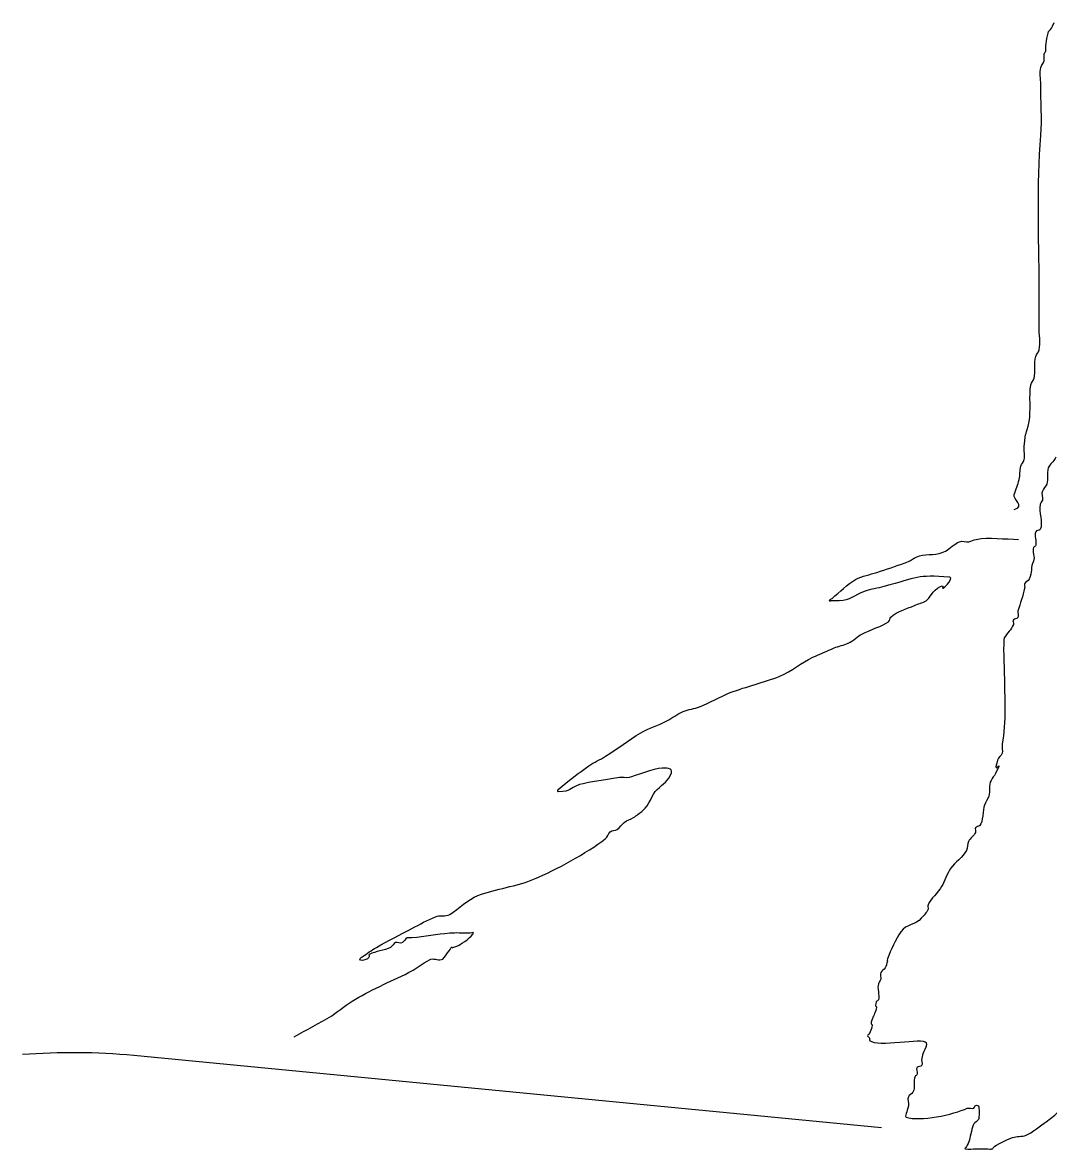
# Model space of a CAD drawing. Header units: inches. Extents: x 0 to 16.7, y 0 to 3.5.
# Drawn here: x 14.412 to 14.968, y 1.903 to 2.514 of the extents above; entities that cross this region are included whole.
import ezdxf

# ---------------------------------------------------------------- set-up
doc = ezdxf.new("R2010")
doc.units = ezdxf.units.IN
doc.layers.add('cut_paths', color=7, linetype='CONTINUOUS')

msp = doc.modelspace()

# ---------------------------------------------------------------- linework, layer by layer
at = {"layer": 'cut_paths', "color": 2}
for points in [[(14.961816, 2.3496), (14.961816, 2.371175)], [(14.853539, 2.201378), (14.849739, 2.201378)], [(14.876488, 1.916274), (14.471864, 1.955349)]]:
    msp.add_lwpolyline(points, dxfattribs=at)
msp.add_lwpolyline([(14.411644, 1.955898)], close=True, dxfattribs=at)
for points in [[(14.966303, 2.50692), (14.967403, 2.511791), (14.967403, 2.507852), (14.969903, 2.514112)], [(14.965408, 2.501526), (14.96571, 2.503324), (14.965908, 2.50514), (14.966303, 2.50692)], [(14.964512, 2.497031), (14.964626, 2.497692), (14.965283, 2.498172), (14.965408, 2.498829)], [(14.965408, 2.498829), (14.965585, 2.499711), (14.965408, 2.500627), (14.965408, 2.501526)], [(14.962712, 2.489839), (14.963076, 2.491128), (14.964212, 2.492135), (14.964512, 2.493435)], [(14.964512, 2.493435), (14.964803, 2.494598), (14.964314, 2.495849), (14.964512, 2.497031)], [(14.962712, 2.480849), (14.962712, 2.483614), (14.961962, 2.487194), (14.962712, 2.489839)], [(14.962712, 2.452981), (14.963472, 2.462131), (14.962712, 2.471664), (14.962712, 2.480849)], [(14.961816, 2.371175), (14.961816, 2.398318), (14.960416, 2.425957), (14.962712, 2.452981)], [(14.961816, 2.337014), (14.962639, 2.341124), (14.961816, 2.345404), (14.961816, 2.3496)], [(14.95912, 2.321727), (14.960016, 2.325297), (14.959006, 2.329857), (14.960016, 2.333414)], [(14.960016, 2.333414), (14.960381, 2.334704), (14.961516, 2.335694), (14.961816, 2.337014)], [(14.95732, 2.318127), (14.95756, 2.319447), (14.95882, 2.320427), (14.95912, 2.321727)], [(14.956425, 2.29835), (14.957525, 2.30401), (14.956279, 2.312385), (14.95732, 2.318127)], [(14.953725, 2.284866), (14.954537, 2.294566), (14.954725, 2.289936), (14.956425, 2.29835)], [(14.953725, 2.277676), (14.954308, 2.280006), (14.953527, 2.282476), (14.953725, 2.284866)], [(14.951925, 2.274076), (14.952352, 2.275346), (14.953425, 2.276376), (14.953725, 2.277676)], [(14.970883, 2.279064), (14.970268, 2.277234), (14.968283, 2.275814), (14.967183, 2.274174)], [(14.951029, 2.266886), (14.951654, 2.269216), (14.951164, 2.271786), (14.951925, 2.274076)], [(14.967183, 2.274174), (14.965783, 2.272034), (14.966944, 2.266854), (14.965983, 2.264394)], [(14.948329, 2.258796), (14.949142, 2.261516), (14.950329, 2.264136), (14.951029, 2.266886)], [(14.963583, 2.260724), (14.962854, 2.259264), (14.963906, 2.257434), (14.963583, 2.255834)], [(14.965983, 2.264394), (14.965442, 2.263034), (14.964183, 2.262044), (14.963583, 2.260724)], [(14.948329, 2.250706), (14.954529, 2.252496), (14.947558, 2.256216), (14.948329, 2.258796)], [(14.962383, 2.253384), (14.961393, 2.249434), (14.964183, 2.243484), (14.962383, 2.239934)], [(14.963583, 2.255834), (14.963406, 2.25494), (14.962583, 2.254274), (14.962383, 2.253384)], [(14.927669, 2.234573), (14.934669, 2.235963), (14.943509, 2.234573), (14.950629, 2.234573)], [(14.959983, 2.238714), (14.958883, 2.236524), (14.960576, 2.233754), (14.959983, 2.231374)], [(14.962383, 2.239934), (14.961976, 2.239119), (14.960383, 2.239527), (14.959983, 2.238714)], [(14.911069, 2.228183), (14.913769, 2.229673), (14.915869, 2.232143), (14.918769, 2.233293)], [(14.918769, 2.233293), (14.920369, 2.233925), (14.922169, 2.233053), (14.923869, 2.233293)], [(14.923869, 2.233293), (14.925169, 2.233484), (14.926469, 2.234303), (14.927669, 2.234573)], [(14.958783, 2.230154), (14.957804, 2.228194), (14.959762, 2.224774), (14.958783, 2.222814)], [(14.959983, 2.231374), (14.959847, 2.230815), (14.959014, 2.230667), (14.958783, 2.230154)], [(14.889319, 2.221803), (14.891419, 2.222523), (14.895019, 2.225153), (14.897019, 2.225633)], [(14.897019, 2.225633), (14.901519, 2.226753), (14.906719, 2.225752), (14.911069, 2.228183)], [(14.958783, 2.222814), (14.957083, 2.219364), (14.95822, 2.216794), (14.956383, 2.213034)], [(14.862509, 2.212863), (14.866009, 2.214883), (14.870209, 2.215413), (14.874009, 2.216693)], [(14.874009, 2.216693), (14.879109, 2.218393), (14.884229, 2.220103), (14.889319, 2.221803)], [(14.849739, 2.202658), (14.854039, 2.206108), (14.857839, 2.210138), (14.862509, 2.212863)], [(14.913529, 2.214148), (14.895259, 2.215548), (14.896399, 2.213895), (14.877809, 2.209038)], [(14.908429, 2.209038), (14.911529, 2.210618), (14.907229, 2.205338), (14.912229, 2.210318)], [(14.912229, 2.210318), (14.913175, 2.211269), (14.914829, 2.214038), (14.913529, 2.214148)], [(14.953983, 2.210584), (14.953619, 2.209855), (14.954181, 2.208934), (14.953983, 2.208134)], [(14.956383, 2.213034), (14.955873, 2.212004), (14.954483, 2.211624), (14.953983, 2.210584)], [(14.867589, 2.206488), (14.860889, 2.204108), (14.859889, 2.201378), (14.853539, 2.201378)], [(14.877809, 2.209038), (14.874409, 2.208153), (14.870809, 2.207668), (14.867589, 2.206488)], [(14.900729, 2.201388), (14.902729, 2.202668), (14.903729, 2.206698), (14.908429, 2.209038)], [(14.953983, 2.208134), (14.952983, 2.204084), (14.951683, 2.199964), (14.950283, 2.195907)], [(14.848439, 2.201378), (14.848439, 2.20198), (14.849252, 2.202273), (14.849739, 2.202658)], [(14.849739, 2.201378), (14.849311, 2.201378), (14.848439, 2.200953), (14.848439, 2.201378)], [(14.881559, 2.192468), (14.884959, 2.195828), (14.889959, 2.196858), (14.894329, 2.198838)], [(14.894329, 2.198838), (14.896429, 2.199798), (14.898829, 2.200118), (14.900729, 2.201388)], [(14.880259, 2.189918), (14.881028, 2.190489), (14.880865, 2.191788), (14.881559, 2.192468)], [(14.950283, 2.192237), (14.949773, 2.191479), (14.948483, 2.191659), (14.947883, 2.191017)], [(14.950283, 2.195907), (14.949877, 2.194687), (14.951096, 2.193457), (14.950283, 2.192237)], [(14.866209, 2.183548), (14.869509, 2.185198), (14.877709, 2.188008), (14.880259, 2.189918)], [(14.947883, 2.188567), (14.946914, 2.185667), (14.944383, 2.183977), (14.942983, 2.181227)], [(14.947883, 2.191017), (14.94731, 2.190441), (14.948143, 2.189347), (14.947883, 2.188567)], [(14.858509, 2.178438), (14.861309, 2.179648), (14.863509, 2.182168), (14.866209, 2.183548)], [(14.942983, 2.181227), (14.94216, 2.179567), (14.942983, 2.163981), (14.942983, 2.161663)], [(14.839309, 2.170778), (14.843109, 2.172478), (14.847009, 2.174188), (14.850809, 2.175888)], [(14.850809, 2.175888), (14.853409, 2.176738), (14.856109, 2.177378), (14.858509, 2.178438)], [(14.821439, 2.160573), (14.828139, 2.163323), (14.832939, 2.167823), (14.839309, 2.170778)], [(14.942983, 2.161663), (14.942983, 2.149129), (14.944183, 2.135952), (14.941783, 2.123758)], [(14.794639, 2.151643), (14.803439, 2.155093), (14.812749, 2.156953), (14.821439, 2.160573)], [(14.778049, 2.143993), (14.783749, 2.146253), (14.788979, 2.149413), (14.794639, 2.151643)], [(14.769149, 2.141443), (14.771949, 2.142663), (14.775249, 2.142843), (14.778049, 2.143993)], [(14.760249, 2.136333), (14.763249, 2.137963), (14.766049, 2.140083), (14.769149, 2.141443)], [(14.746199, 2.129963), (14.750599, 2.132603), (14.755699, 2.133913), (14.760249, 2.136333)], [(14.727069, 2.117203), (14.733569, 2.121323), (14.739699, 2.126013), (14.746199, 2.129963)], [(14.941783, 2.123758), (14.94146, 2.122158), (14.942387, 2.120378), (14.941783, 2.118868)], [(14.718169, 2.112093), (14.720969, 2.114063), (14.724269, 2.115353), (14.727069, 2.117203)], [(14.939383, 2.115198), (14.935983, 2.104907), (14.943383, 2.118308), (14.938183, 2.107858)], [(14.941783, 2.118868), (14.941241, 2.117508), (14.939783, 2.116598), (14.939383, 2.115198)], [(14.701579, 2.099333), (14.706979, 2.103833), (14.712509, 2.108093), (14.718169, 2.112093)], [(14.757729, 2.110823), (14.753229, 2.110823), (14.742759, 2.106383), (14.739869, 2.105713)], [(14.755129, 2.099343), (14.758229, 2.102423), (14.761229, 2.103713), (14.762829, 2.108273)], [(14.762829, 2.108273), (14.76373, 2.110973), (14.759529, 2.110823), (14.757729, 2.110823)], [(14.938183, 2.107858), (14.937527, 2.106548), (14.936383, 2.105508), (14.935783, 2.104188)], [(14.713079, 2.101883), (14.706879, 2.099813), (14.708979, 2.098053), (14.701579, 2.098053)], [(14.734769, 2.105713), (14.733369, 2.105512), (14.716869, 2.103143), (14.713079, 2.101883)], [(14.739869, 2.105713), (14.738169, 2.10533), (14.736469, 2.105954), (14.734769, 2.105713)], [(14.935783, 2.104188), (14.934483, 2.101608), (14.935387, 2.098388), (14.934583, 2.095628)], [(14.701579, 2.098053), (14.701151, 2.098053), (14.701254, 2.099053), (14.701579, 2.099333)], [(14.747429, 2.08786), (14.751129, 2.09081), (14.751929, 2.09626), (14.755129, 2.099343)], [(14.934583, 2.095628), (14.934062, 2.093878), (14.932783, 2.092428), (14.932183, 2.090738)], [(14.932183, 2.090738), (14.931297, 2.088518), (14.931516, 2.081508), (14.929783, 2.079734)], [(14.737229, 2.08148), (14.738829, 2.08259), (14.740629, 2.08318), (14.742329, 2.08403)], [(14.742329, 2.08403), (14.744029, 2.08531), (14.745729, 2.08653), (14.747429, 2.08786)], [(14.727029, 2.07254), (14.728229, 2.07346), (14.728429, 2.07541), (14.729629, 2.07637)], [(14.729629, 2.07637), (14.730729, 2.07721), (14.732329, 2.0769), (14.733429, 2.07765)], [(14.733429, 2.07765), (14.735029, 2.07865), (14.735829, 2.08043), (14.737229, 2.08148)], [(14.927383, 2.078514), (14.926935, 2.077836), (14.927644, 2.076844), (14.927383, 2.076064)], [(14.929783, 2.079734), (14.929137, 2.079089), (14.927883, 2.07927), (14.927383, 2.078514)], [(14.688749, 2.05085), (14.700249, 2.05562), (14.716949, 2.064987), (14.727029, 2.07254)], [(14.923683, 2.071174), (14.923027, 2.069634), (14.923215, 2.067784), (14.922483, 2.066284)], [(14.927383, 2.076064), (14.926737, 2.074134), (14.924483, 2.073044), (14.923683, 2.071174)], [(14.922483, 2.066284), (14.920583, 2.062524), (14.916283, 2.059974), (14.913883, 2.056504)], [(14.913883, 2.056504), (14.911883, 2.053474), (14.910783, 2.049884), (14.908983, 2.046724)], [(14.658119, 2.04192), (14.668019, 2.04565), (14.678909, 2.0468), (14.688749, 2.05085)], [(14.908983, 2.046724), (14.907083, 2.043344), (14.903283, 2.040284), (14.901683, 2.036944)], [(14.642799, 2.031715), (14.648199, 2.034755), (14.652299, 2.039765), (14.658119, 2.04192)], [(14.901683, 2.034494), (14.901037, 2.032564), (14.899283, 2.031234), (14.897983, 2.029604)], [(14.901683, 2.036944), (14.901319, 2.036215), (14.901944, 2.035274), (14.901683, 2.034494)], [(14.622329, 2.024065), (14.626629, 2.026265), (14.630729, 2.028675), (14.635099, 2.030435)], [(14.635099, 2.030435), (14.637499, 2.031396), (14.640499, 2.030428), (14.642799, 2.031715)], [(14.897983, 2.029604), (14.895183, 2.025824), (14.889983, 2.026824), (14.886983, 2.022264)], [(14.603199, 2.01386), (14.609399, 2.01745), (14.615969, 2.02073), (14.622329, 2.024065)], [(14.642809, 2.02151), (14.636009, 2.020941), (14.629179, 2.01972), (14.622399, 2.01896)], [(14.653029, 2.02151), (14.649629, 2.02151), (14.646229, 2.021793), (14.642809, 2.02151)], [(14.647929, 2.01514), (14.649629, 2.015958), (14.655029, 2.01982), (14.655629, 2.02151)], [(14.655629, 2.02151), (14.655896, 2.022318), (14.653929, 2.02151), (14.653029, 2.02151)], [(14.886983, 2.022264), (14.884283, 2.018224), (14.881583, 2.012434), (14.879683, 2.007591)], [(14.613399, 2.01641), (14.612299, 2.01603), (14.611999, 2.01439), (14.610799, 2.01386)], [(14.617199, 2.01641), (14.616099, 2.015702), (14.614599, 2.016814), (14.613399, 2.01641)], [(14.619799, 2.01896), (14.618699, 2.018422), (14.618199, 2.01707), (14.617199, 2.01641)], [(14.622399, 2.01896), (14.621557, 2.018872), (14.620599, 2.01934), (14.619799, 2.01896)], [(14.639029, 2.00749), (14.647829, 2.018533), (14.640129, 2.01122), (14.647929, 2.01514)], [(14.595499, 2.00875), (14.598099, 2.01054), (14.600499, 2.01233), (14.603199, 2.01386)], [(14.599299, 2.01003), (14.598914, 2.00984), (14.599299, 2.00918), (14.599299, 2.00875)], [(14.610799, 2.01386), (14.607299, 2.01207), (14.602899, 2.01182), (14.599299, 2.01003)], [(14.594199, 2.00747), (14.594199, 2.008072), (14.594983, 2.008397), (14.595499, 2.00875)], [(14.597999, 2.00747), (14.596799, 2.007067), (14.594199, 2.00619), (14.594199, 2.00747)], [(14.599299, 2.00875), (14.59887, 2.008325), (14.598589, 2.00766), (14.597999, 2.00747)], [(14.622409, 2.00112), (14.623342, 2.001588), (14.631309, 2.00718), (14.632629, 2.00749)], [(14.632629, 2.00749), (14.634729, 2.008006), (14.637129, 2.00646), (14.639029, 2.00749)], [(14.879683, 2.006371), (14.879276, 2.005151), (14.87912, 2.003811), (14.878483, 2.002701)], [(14.879683, 2.007591), (14.879537, 2.007213), (14.879683, 2.006776), (14.879683, 2.006371)], [(14.591779, 1.985808), (14.601179, 1.991368), (14.612519, 1.996169), (14.622409, 2.00112)], [(14.876083, 2.000251), (14.875562, 1.999464), (14.876385, 1.997491), (14.876083, 1.996581)], [(14.878483, 2.002701), (14.877889, 2.001713), (14.876683, 2.001211), (14.876083, 2.000251)], [(14.874883, 1.994131), (14.874039, 1.991611), (14.875529, 1.988141), (14.874883, 1.985571)], [(14.876083, 1.996581), (14.875791, 1.995717), (14.875145, 1.995001), (14.874883, 1.994131)], [(14.578999, 1.976878), (14.583299, 1.979858), (14.587199, 1.983168), (14.591779, 1.985808)], [(14.874883, 1.985571), (14.874748, 1.985012), (14.873883, 1.984895), (14.873683, 1.984351)], [(14.873683, 1.980681), (14.872944, 1.977741), (14.871983, 1.976791), (14.871283, 1.974571)], [(14.873683, 1.984351), (14.872483, 1.980681), (14.874298, 1.983131), (14.873683, 1.980681)], [(14.558589, 1.965395), (14.565389, 1.969225), (14.572219, 1.973045), (14.578999, 1.976878)], [(14.871283, 1.974571), (14.870083, 1.970901), (14.871898, 1.973351), (14.871283, 1.970901)], [(14.870083, 1.967231), (14.869823, 1.966716), (14.868883, 1.966585), (14.868883, 1.966011)], [(14.871283, 1.970901), (14.870971, 1.969651), (14.870637, 1.968381), (14.870083, 1.967231)], [(14.868883, 1.966011), (14.868883, 1.965435), (14.869851, 1.965304), (14.870083, 1.964791)], [(14.870083, 1.964791), (14.87026, 1.964427), (14.869792, 1.963857), (14.870083, 1.963571)], [(14.870083, 1.963571), (14.874283, 1.959381), (14.899133, 1.965381), (14.900653, 1.962351)], [(14.900653, 1.962351), (14.901403, 1.960851), (14.899966, 1.959051), (14.899453, 1.957461)], [(14.471864, 1.955349), (14.451554, 1.957309), (14.431424, 1.957239), (14.411644, 1.955898)], [(14.899453, 1.957461), (14.899047, 1.956241), (14.898453, 1.955061), (14.898253, 1.953791)], [(14.895853, 1.948901), (14.894988, 1.948037), (14.896238, 1.946391), (14.895853, 1.945231)], [(14.898253, 1.950121), (14.897847, 1.949307), (14.896453, 1.949543), (14.895853, 1.948901)], [(14.898253, 1.953791), (14.898055, 1.952581), (14.898805, 1.951221), (14.898253, 1.950121)], [(14.894653, 1.944011), (14.893353, 1.941471), (14.895194, 1.938401), (14.893453, 1.935451)], [(14.895853, 1.945231), (14.895675, 1.944684), (14.894884, 1.944524), (14.894653, 1.944011)], [(14.891053, 1.933001), (14.890324, 1.931541), (14.891376, 1.929711), (14.891053, 1.928111)], [(14.893453, 1.935451), (14.892859, 1.934463), (14.891553, 1.934041), (14.891053, 1.933001)], [(14.926563, 1.926891), (14.926688, 1.927013), (14.927501, 1.929621), (14.928963, 1.928111)], [(14.965723, 1.919541), (14.972123, 1.923791), (14.976563, 1.930489), (14.984063, 1.932991)], [(14.891053, 1.928111), (14.890428, 1.925001), (14.888953, 1.922271), (14.889853, 1.922001)], [(14.889853, 1.922001), (14.897053, 1.919591), (14.915653, 1.923291), (14.922863, 1.926891)], [(14.922863, 1.926891), (14.923602, 1.92726), (14.925963, 1.926326), (14.926563, 1.926891)], [(14.928963, 1.928111), (14.929453, 1.927624), (14.929401, 1.921421), (14.928963, 1.920771)], [(14.926563, 1.918321), (14.925563, 1.916801), (14.924563, 1.911671), (14.924163, 1.909761)], [(14.928963, 1.920771), (14.928328, 1.919812), (14.927163, 1.919281), (14.926563, 1.918321)], [(14.954723, 1.912201), (14.957723, 1.913411), (14.963023, 1.917731), (14.965723, 1.919541)], [(14.947423, 1.910981), (14.949723, 1.911902), (14.952423, 1.911283), (14.954723, 1.912201)], [(14.924163, 1.909761), (14.923382, 1.906631), (14.921263, 1.904951), (14.921763, 1.904871)], [(14.927863, 1.904871), (14.944183, 1.904871), (14.928676, 1.903481), (14.947423, 1.910981)], [(14.921763, 1.904871), (14.923763, 1.904471), (14.925863, 1.904871), (14.927863, 1.904871)]]:
    msp.add_open_spline(points, degree=3, dxfattribs=at)

doc.saveas('drawing.dxf')
